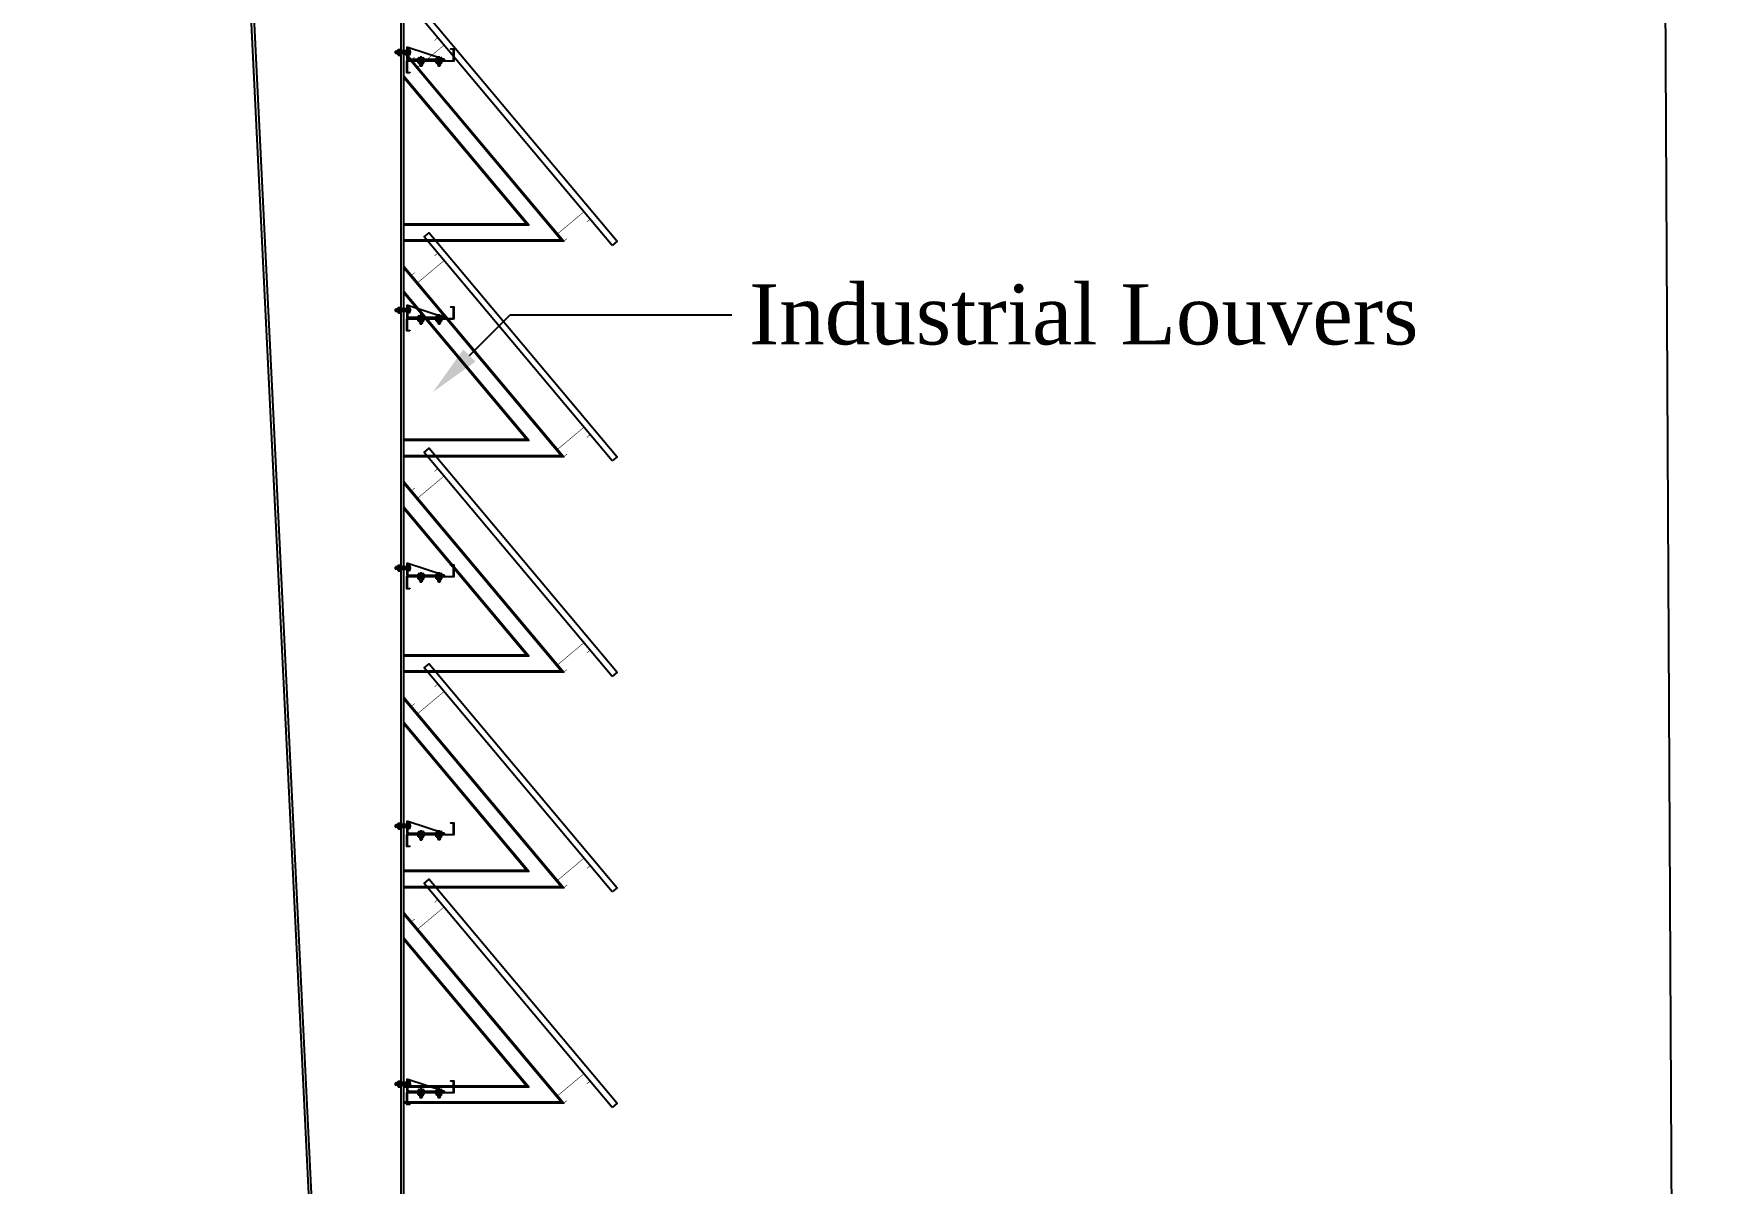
# Model space of a CAD drawing. Header units: metres. Extents: x 1422408 to 2565053, y 3723 to 80428.
# Drawn here: x 2267880.4 to 2267890.19, y 4101.62 to 4108.31 of the extents above; entities that cross this region are included whole.
import ezdxf

# ---------------------------------------------------------------- set-up
doc = ezdxf.new("R2010")
doc.units = ezdxf.units.M
doc.header["$LTSCALE"] = 3.5
doc.header["$MEASUREMENT"] = 0
doc.layers.get('0').update_dxf_attribs({"linetype": 'CONTINUOUS'})
doc.styles.add('style1jaya', font='times.ttf')

msp = doc.modelspace()

# ---------------------------------------------------------------- linework, layer by layer
for p, q in [((2267882.12055, 4099.08167), (2267881.07312, 4120.54167)), ((2267882.13662, 4099.08167), (2267881.08924, 4120.54167)), ((2267882.53662, 4099.06167), (2267882.53662, 4120.54167)), ((2267882.55262, 4099.06167), (2267882.55262, 4120.54167)), ((2267882.59438, 4108.19848), (2267882.49746, 4108.19836)), ((2267882.78751, 4108.15563), (2267882.57548, 4108.22575)), ((2267882.65131, 4108.17505), (2267882.65156, 4108.11348)), ((2267882.73975, 4108.16501), (2267882.73979, 4108.15544)), ((2267882.73987, 4108.13689), (2267882.73983, 4108.14646)), ((2267882.74385, 4108.1664), (2267882.76846, 4108.1665)), ((2267882.74398, 4108.13554), (2267882.76859, 4108.13564)), ((2267882.74796, 4108.16504), (2267882.74808, 4108.13476)), ((2267882.74808, 4108.13476), (2267882.75023, 4108.13556)), ((2267882.74808, 4108.13476), (2267882.74945, 4108.13381)), ((2267882.74809, 4108.13184), (2267882.75811, 4108.1356)), ((2267882.74945, 4108.13381), (2267882.74809, 4108.13184)), ((2267882.74809, 4108.13184), (2267882.74947, 4108.1309)), ((2267882.74811, 4108.12893), (2267882.76312, 4108.13455)), ((2267882.74812, 4108.12601), (2267882.76314, 4108.13164)), ((2267882.74945, 4108.13381), (2267882.75417, 4108.13558)), ((2267882.74947, 4108.1309), (2267882.76205, 4108.13561)), ((2267882.74948, 4108.12798), (2267882.76449, 4108.13361)), ((2267882.75612, 4108.17548), (2267882.75637, 4108.11391)), ((2267882.76386, 4108.13562), (2267882.76312, 4108.13455)), ((2267882.76312, 4108.13455), (2267882.76449, 4108.13361)), ((2267882.76449, 4108.13361), (2267882.76314, 4108.13164)), ((2267882.76314, 4108.13164), (2267882.76451, 4108.13069)), ((2267882.76436, 4108.16511), (2267882.76448, 4108.13699)), ((2267882.77257, 4108.16515), (2267882.77261, 4108.15558)), ((2267882.77268, 4108.13702), (2267882.77264, 4108.1466)), ((2267882.74947, 4108.1309), (2267882.74811, 4108.12893)), ((2267882.74811, 4108.12893), (2267882.74948, 4108.12798)), ((2267882.74948, 4108.12798), (2267882.74812, 4108.12601)), ((2267882.74812, 4108.12601), (2267882.74949, 4108.12507)), ((2267882.74813, 4108.1231), (2267882.76315, 4108.12872)), ((2267882.74949, 4108.12507), (2267882.74813, 4108.1231)), ((2267882.74813, 4108.1231), (2267882.7495, 4108.12215)), ((2267882.74949, 4108.12507), (2267882.76451, 4108.13069)), ((2267882.7495, 4108.12215), (2267882.76452, 4108.12778)), ((2267882.7495, 4108.12215), (2267882.76317, 4108.12289)), ((2267882.7495, 4108.12215), (2267882.75634, 4108.12076)), ((2267882.75406, 4108.1224), (2267882.76316, 4108.12581)), ((2267882.76317, 4108.12289), (2267882.75634, 4108.12076)), ((2267882.75862, 4108.12264), (2267882.76453, 4108.12486)), ((2267882.76451, 4108.13069), (2267882.76315, 4108.12872)), ((2267882.76315, 4108.12872), (2267882.76452, 4108.12778)), ((2267882.76452, 4108.12778), (2267882.76316, 4108.12581)), ((2267882.76316, 4108.12581), (2267882.76453, 4108.12486)), ((2267882.76453, 4108.12486), (2267882.76317, 4108.12289)), ((2267882.59438, 4106.69848), (2267882.49746, 4106.69836)), ((2267882.78751, 4106.65563), (2267882.57548, 4106.72575)), ((2267882.65131, 4106.67505), (2267882.65156, 4106.61348)), ((2267882.73975, 4106.66501), (2267882.73979, 4106.65544)), ((2267882.74385, 4106.6664), (2267882.76846, 4106.6665)), ((2267882.74796, 4106.66504), (2267882.74808, 4106.63476)), ((2267882.75612, 4106.67548), (2267882.75637, 4106.61391)), ((2267882.76436, 4106.66511), (2267882.76448, 4106.63699)), ((2267882.77257, 4106.66515), (2267882.77261, 4106.65558)), ((2267882.73987, 4106.63689), (2267882.73983, 4106.64646)), ((2267882.74398, 4106.63554), (2267882.76859, 4106.63564)), ((2267882.74808, 4106.63476), (2267882.75023, 4106.63556)), ((2267882.74808, 4106.63476), (2267882.74945, 4106.63381)), ((2267882.74809, 4106.63184), (2267882.75811, 4106.6356)), ((2267882.74945, 4106.63381), (2267882.74809, 4106.63184)), ((2267882.74809, 4106.63184), (2267882.74947, 4106.6309)), ((2267882.74811, 4106.62893), (2267882.76312, 4106.63455)), ((2267882.74947, 4106.6309), (2267882.74811, 4106.62893)), ((2267882.74811, 4106.62893), (2267882.74948, 4106.62798)), ((2267882.74812, 4106.62601), (2267882.76314, 4106.63164)), ((2267882.74948, 4106.62798), (2267882.74812, 4106.62601)), ((2267882.74812, 4106.62601), (2267882.74949, 4106.62507)), ((2267882.74813, 4106.6231), (2267882.76315, 4106.62872)), ((2267882.74949, 4106.62507), (2267882.74813, 4106.6231)), ((2267882.74813, 4106.6231), (2267882.7495, 4106.62215)), ((2267882.74945, 4106.63381), (2267882.75417, 4106.63558)), ((2267882.74947, 4106.6309), (2267882.76205, 4106.63561)), ((2267882.74948, 4106.62798), (2267882.76449, 4106.63361)), ((2267882.74949, 4106.62507), (2267882.76451, 4106.63069)), ((2267882.7495, 4106.62215), (2267882.76452, 4106.62778)), ((2267882.7495, 4106.62215), (2267882.76317, 4106.62289)), ((2267882.7495, 4106.62215), (2267882.75634, 4106.62076)), ((2267882.75406, 4106.6224), (2267882.76316, 4106.62581)), ((2267882.76317, 4106.62289), (2267882.75634, 4106.62076)), ((2267882.75862, 4106.62264), (2267882.76453, 4106.62486)), ((2267882.76386, 4106.63562), (2267882.76312, 4106.63455)), ((2267882.76312, 4106.63455), (2267882.76449, 4106.63361)), ((2267882.76449, 4106.63361), (2267882.76314, 4106.63164)), ((2267882.76314, 4106.63164), (2267882.76451, 4106.63069)), ((2267882.76451, 4106.63069), (2267882.76315, 4106.62872)), ((2267882.76315, 4106.62872), (2267882.76452, 4106.62778)), ((2267882.76452, 4106.62778), (2267882.76316, 4106.62581)), ((2267882.76316, 4106.62581), (2267882.76453, 4106.62486)), ((2267882.76453, 4106.62486), (2267882.76317, 4106.62289)), ((2267882.77268, 4106.63702), (2267882.77264, 4106.6466)), ((2267882.59438, 4105.19848), (2267882.49746, 4105.19836)), ((2267882.78751, 4105.15563), (2267882.57548, 4105.22575)), ((2267882.65131, 4105.17505), (2267882.65156, 4105.11348)), ((2267882.73975, 4105.16501), (2267882.73979, 4105.15544)), ((2267882.73987, 4105.13689), (2267882.73983, 4105.14646)), ((2267882.74385, 4105.1664), (2267882.76846, 4105.1665)), ((2267882.74398, 4105.13554), (2267882.76859, 4105.13564)), ((2267882.74796, 4105.16504), (2267882.74808, 4105.13476)), ((2267882.74808, 4105.13476), (2267882.75023, 4105.13556)), ((2267882.74808, 4105.13476), (2267882.74945, 4105.13381)), ((2267882.74809, 4105.13184), (2267882.75811, 4105.1356)), ((2267882.74945, 4105.13381), (2267882.74809, 4105.13184)), ((2267882.74809, 4105.13184), (2267882.74947, 4105.1309)), ((2267882.74811, 4105.12893), (2267882.76312, 4105.13455)), ((2267882.74947, 4105.1309), (2267882.74811, 4105.12893)), ((2267882.74811, 4105.12893), (2267882.74948, 4105.12798)), ((2267882.74812, 4105.12601), (2267882.76314, 4105.13164)), ((2267882.74948, 4105.12798), (2267882.74812, 4105.12601)), ((2267882.74812, 4105.12601), (2267882.74949, 4105.12507)), ((2267882.74813, 4105.1231), (2267882.76315, 4105.12872)), ((2267882.74949, 4105.12507), (2267882.74813, 4105.1231)), ((2267882.74813, 4105.1231), (2267882.7495, 4105.12215)), ((2267882.74945, 4105.13381), (2267882.75417, 4105.13558)), ((2267882.74947, 4105.1309), (2267882.76205, 4105.13561)), ((2267882.74948, 4105.12798), (2267882.76449, 4105.13361)), ((2267882.74949, 4105.12507), (2267882.76451, 4105.13069)), ((2267882.7495, 4105.12215), (2267882.76452, 4105.12778)), ((2267882.7495, 4105.12215), (2267882.76317, 4105.12289)), ((2267882.7495, 4105.12215), (2267882.75634, 4105.12076)), ((2267882.75406, 4105.1224), (2267882.76316, 4105.12581)), ((2267882.75612, 4105.17548), (2267882.75637, 4105.11391)), ((2267882.76317, 4105.12289), (2267882.75634, 4105.12076)), ((2267882.75862, 4105.12264), (2267882.76453, 4105.12486)), ((2267882.76386, 4105.13562), (2267882.76312, 4105.13455)), ((2267882.76312, 4105.13455), (2267882.76449, 4105.13361)), ((2267882.76449, 4105.13361), (2267882.76314, 4105.13164)), ((2267882.76314, 4105.13164), (2267882.76451, 4105.13069)), ((2267882.76451, 4105.13069), (2267882.76315, 4105.12872)), ((2267882.76315, 4105.12872), (2267882.76452, 4105.12778)), ((2267882.76452, 4105.12778), (2267882.76316, 4105.12581)), ((2267882.76316, 4105.12581), (2267882.76453, 4105.12486)), ((2267882.76453, 4105.12486), (2267882.76317, 4105.12289)), ((2267882.76436, 4105.16511), (2267882.76448, 4105.13699)), ((2267882.77257, 4105.16515), (2267882.77261, 4105.15558)), ((2267882.77268, 4105.13702), (2267882.77264, 4105.1466)), ((2267882.59438, 4103.69848), (2267882.49746, 4103.69836)), ((2267882.78751, 4103.65563), (2267882.57548, 4103.72575)), ((2267882.65131, 4103.67505), (2267882.65156, 4103.61348)), ((2267882.73975, 4103.66501), (2267882.73979, 4103.65544)), ((2267882.73987, 4103.63689), (2267882.73983, 4103.64646)), ((2267882.74385, 4103.6664), (2267882.76846, 4103.6665)), ((2267882.74398, 4103.63554), (2267882.76859, 4103.63564)), ((2267882.74796, 4103.66504), (2267882.74808, 4103.63476)), ((2267882.74808, 4103.63476), (2267882.75023, 4103.63556)), ((2267882.74808, 4103.63476), (2267882.74945, 4103.63381)), ((2267882.74809, 4103.63184), (2267882.75811, 4103.6356)), ((2267882.74945, 4103.63381), (2267882.74809, 4103.63184)), ((2267882.74809, 4103.63184), (2267882.74947, 4103.6309)), ((2267882.74811, 4103.62893), (2267882.76312, 4103.63455)), ((2267882.74947, 4103.6309), (2267882.74811, 4103.62893)), ((2267882.74812, 4103.62601), (2267882.76314, 4103.63164)), ((2267882.74945, 4103.63381), (2267882.75417, 4103.63558)), ((2267882.74947, 4103.6309), (2267882.76205, 4103.63561)), ((2267882.74948, 4103.62798), (2267882.76449, 4103.63361)), ((2267882.74949, 4103.62507), (2267882.76451, 4103.63069)), ((2267882.75612, 4103.67548), (2267882.75637, 4103.61391)), ((2267882.76386, 4103.63562), (2267882.76312, 4103.63455)), ((2267882.76312, 4103.63455), (2267882.76449, 4103.63361)), ((2267882.76449, 4103.63361), (2267882.76314, 4103.63164)), ((2267882.76314, 4103.63164), (2267882.76451, 4103.63069)), ((2267882.76451, 4103.63069), (2267882.76315, 4103.62872)), ((2267882.76436, 4103.66511), (2267882.76448, 4103.63699)), ((2267882.77257, 4103.66515), (2267882.77261, 4103.65558)), ((2267882.77268, 4103.63702), (2267882.77264, 4103.6466)), ((2267882.74811, 4103.62893), (2267882.74948, 4103.62798)), ((2267882.74948, 4103.62798), (2267882.74812, 4103.62601)), ((2267882.74812, 4103.62601), (2267882.74949, 4103.62507)), ((2267882.74813, 4103.6231), (2267882.76315, 4103.62872)), ((2267882.74949, 4103.62507), (2267882.74813, 4103.6231)), ((2267882.74813, 4103.6231), (2267882.7495, 4103.62215)), ((2267882.7495, 4103.62215), (2267882.76452, 4103.62778)), ((2267882.7495, 4103.62215), (2267882.76317, 4103.62289)), ((2267882.7495, 4103.62215), (2267882.75634, 4103.62076)), ((2267882.75406, 4103.6224), (2267882.76316, 4103.62581)), ((2267882.76317, 4103.62289), (2267882.75634, 4103.62076)), ((2267882.75862, 4103.62264), (2267882.76453, 4103.62486)), ((2267882.76315, 4103.62872), (2267882.76452, 4103.62778)), ((2267882.76452, 4103.62778), (2267882.76316, 4103.62581)), ((2267882.76316, 4103.62581), (2267882.76453, 4103.62486)), ((2267882.76453, 4103.62486), (2267882.76317, 4103.62289)), ((2267882.59438, 4102.19848), (2267882.49746, 4102.19836)), ((2267882.78751, 4102.15563), (2267882.57548, 4102.22575)), ((2267882.65131, 4102.17505), (2267882.65156, 4102.11348)), ((2267882.73975, 4102.16501), (2267882.73979, 4102.15544)), ((2267882.74385, 4102.1664), (2267882.76846, 4102.1665)), ((2267882.74796, 4102.16504), (2267882.74808, 4102.13476)), ((2267882.75612, 4102.17548), (2267882.75637, 4102.11391)), ((2267882.76436, 4102.16511), (2267882.76448, 4102.13699)), ((2267882.77257, 4102.16515), (2267882.77261, 4102.15558)), ((2267882.73987, 4102.13689), (2267882.73983, 4102.14646)), ((2267882.74398, 4102.13554), (2267882.76859, 4102.13564)), ((2267882.74808, 4102.13476), (2267882.75023, 4102.13556)), ((2267882.74808, 4102.13476), (2267882.74945, 4102.13381)), ((2267882.74809, 4102.13184), (2267882.75811, 4102.1356)), ((2267882.74945, 4102.13381), (2267882.74809, 4102.13184)), ((2267882.74809, 4102.13184), (2267882.74947, 4102.1309)), ((2267882.74811, 4102.12893), (2267882.76312, 4102.13455)), ((2267882.74947, 4102.1309), (2267882.74811, 4102.12893)), ((2267882.74811, 4102.12893), (2267882.74948, 4102.12798)), ((2267882.74812, 4102.12601), (2267882.76314, 4102.13164)), ((2267882.74948, 4102.12798), (2267882.74812, 4102.12601)), ((2267882.74812, 4102.12601), (2267882.74949, 4102.12507)), ((2267882.74813, 4102.1231), (2267882.76315, 4102.12872)), ((2267882.74949, 4102.12507), (2267882.74813, 4102.1231)), ((2267882.74813, 4102.1231), (2267882.7495, 4102.12215)), ((2267882.74945, 4102.13381), (2267882.75417, 4102.13558)), ((2267882.74947, 4102.1309), (2267882.76205, 4102.13561)), ((2267882.74948, 4102.12798), (2267882.76449, 4102.13361)), ((2267882.74949, 4102.12507), (2267882.76451, 4102.13069)), ((2267882.7495, 4102.12215), (2267882.76452, 4102.12778)), ((2267882.7495, 4102.12215), (2267882.76317, 4102.12289)), ((2267882.7495, 4102.12215), (2267882.75634, 4102.12076)), ((2267882.75406, 4102.1224), (2267882.76316, 4102.12581)), ((2267882.76317, 4102.12289), (2267882.75634, 4102.12076)), ((2267882.75862, 4102.12264), (2267882.76453, 4102.12486)), ((2267882.76386, 4102.13562), (2267882.76312, 4102.13455)), ((2267882.76312, 4102.13455), (2267882.76449, 4102.13361)), ((2267882.76449, 4102.13361), (2267882.76314, 4102.13164)), ((2267882.76314, 4102.13164), (2267882.76451, 4102.13069)), ((2267882.76451, 4102.13069), (2267882.76315, 4102.12872)), ((2267882.76315, 4102.12872), (2267882.76452, 4102.12778)), ((2267882.76452, 4102.12778), (2267882.76316, 4102.12581)), ((2267882.76316, 4102.12581), (2267882.76453, 4102.12486)), ((2267882.76453, 4102.12486), (2267882.76317, 4102.12289)), ((2267882.77268, 4102.13702), (2267882.77264, 4102.1466))]:
    msp.add_line(p, q)
at = {"linetype": 'Continuous'}
for p, q in [((2267882.50389, 4108.20543), (2267882.50251, 4108.19859)), ((2267882.50464, 4108.19176), (2267882.50251, 4108.19859)), ((2267882.50484, 4108.2068), (2267882.50389, 4108.20543)), ((2267882.50389, 4108.20543), (2267882.50952, 4108.19041)), ((2267882.50389, 4108.20543), (2267882.50464, 4108.19176)), ((2267882.50414, 4108.20087), (2267882.50755, 4108.19177)), ((2267882.50439, 4108.19632), (2267882.50661, 4108.1904)), ((2267882.50661, 4108.1904), (2267882.50464, 4108.19176)), ((2267882.50484, 4108.2068), (2267882.51047, 4108.19178)), ((2267882.50681, 4108.20544), (2267882.50484, 4108.2068)), ((2267882.50755, 4108.19177), (2267882.50661, 4108.1904)), ((2267882.50776, 4108.20681), (2267882.50681, 4108.20544)), ((2267882.50681, 4108.20544), (2267882.51244, 4108.19043)), ((2267882.50952, 4108.19041), (2267882.50755, 4108.19177)), ((2267882.50776, 4108.20681), (2267882.51338, 4108.1918)), ((2267882.50973, 4108.20545), (2267882.50776, 4108.20681)), ((2267882.51047, 4108.19178), (2267882.50952, 4108.19041)), ((2267882.51067, 4108.20682), (2267882.50973, 4108.20545)), ((2267882.50973, 4108.20545), (2267882.51535, 4108.19044)), ((2267882.51244, 4108.19043), (2267882.51047, 4108.19178)), ((2267882.51067, 4108.20682), (2267882.5163, 4108.19181)), ((2267882.51264, 4108.20547), (2267882.51067, 4108.20682)), ((2267882.51338, 4108.1918), (2267882.51244, 4108.19043)), ((2267882.51359, 4108.20684), (2267882.51264, 4108.20547)), ((2267882.51264, 4108.20547), (2267882.51736, 4108.19288)), ((2267882.51535, 4108.19044), (2267882.51338, 4108.1918)), ((2267882.51359, 4108.20684), (2267882.51734, 4108.19682)), ((2267882.51556, 4108.20548), (2267882.51359, 4108.20684)), ((2267882.5163, 4108.19181), (2267882.51535, 4108.19044)), ((2267882.5165, 4108.20685), (2267882.51556, 4108.20548)), ((2267882.51556, 4108.20548), (2267882.51733, 4108.20076)), ((2267882.51736, 4108.19107), (2267882.5163, 4108.19181)), ((2267882.5165, 4108.20685), (2267882.51731, 4108.2047)), ((2267882.5173, 4108.20685), (2267882.5165, 4108.20685)), ((2267882.51728, 4108.21095), (2267882.51738, 4108.18634)), ((2267882.51863, 4108.21506), (2267882.53019, 4108.21511)), ((2267882.58495, 4108.20686), (2267882.51867, 4108.20686)), ((2267882.58502, 4108.19045), (2267882.51873, 4108.19045)), ((2267882.51877, 4108.18225), (2267882.53019, 4108.18229)), ((2267882.55188, 4108.19844), (2267883.46892, 4107.10514)), ((2267882.58492, 4108.21506), (2267882.57535, 4108.21502)), ((2267882.58505, 4108.18224), (2267882.57548, 4108.1822)), ((2267882.5863, 4108.21096), (2267882.5864, 4108.18635)), ((2267882.63495, 4108.16458), (2267882.63499, 4108.15501)), ((2267882.63506, 4108.13641), (2267882.63502, 4108.14598)), ((2267882.63904, 4108.16596), (2267882.66365, 4108.16606)), ((2267882.63917, 4108.13506), (2267882.66378, 4108.13517)), ((2267882.64315, 4108.16461), (2267882.64327, 4108.13645)), ((2267882.64327, 4108.13428), (2267882.64543, 4108.13509)), ((2267882.64327, 4108.13508), (2267882.64327, 4108.13428)), ((2267882.64327, 4108.13428), (2267882.64465, 4108.13334)), ((2267882.64329, 4108.13137), (2267882.65331, 4108.13512)), ((2267882.64465, 4108.13334), (2267882.64329, 4108.13137)), ((2267882.64329, 4108.13137), (2267882.64466, 4108.13042)), ((2267882.6433, 4108.12845), (2267882.65832, 4108.13408)), ((2267882.64331, 4108.12554), (2267882.65833, 4108.13116)), ((2267882.64465, 4108.13334), (2267882.64937, 4108.13511)), ((2267882.64466, 4108.13042), (2267882.65725, 4108.13514)), ((2267882.64467, 4108.12751), (2267882.65969, 4108.13313)), ((2267882.65905, 4108.13515), (2267882.65832, 4108.13408)), ((2267882.65832, 4108.13408), (2267882.65969, 4108.13313)), ((2267882.65969, 4108.13313), (2267882.65833, 4108.13116)), ((2267882.65833, 4108.13116), (2267882.6597, 4108.13022)), ((2267882.65956, 4108.16468), (2267882.65967, 4108.13652)), ((2267882.66776, 4108.16471), (2267882.6678, 4108.15514)), ((2267882.66788, 4108.13655), (2267882.66784, 4108.14612)), ((2267882.55188, 4108.06155), (2267883.2802, 4107.19314)), ((2267882.55188, 4108.05222), (2267883.26733, 4107.19914)), ((2267882.64466, 4108.13042), (2267882.6433, 4108.12845)), ((2267882.6433, 4108.12845), (2267882.64467, 4108.12751)), ((2267882.64467, 4108.12751), (2267882.64331, 4108.12554)), ((2267882.64331, 4108.12554), (2267882.64468, 4108.12459)), ((2267882.64332, 4108.12262), (2267882.65834, 4108.12825)), ((2267882.64468, 4108.12459), (2267882.64332, 4108.12262)), ((2267882.64332, 4108.12262), (2267882.64469, 4108.12167)), ((2267882.64468, 4108.12459), (2267882.6597, 4108.13022)), ((2267882.64469, 4108.12167), (2267882.65971, 4108.1273)), ((2267882.64469, 4108.12167), (2267882.65836, 4108.12242)), ((2267882.64469, 4108.12167), (2267882.65154, 4108.12029)), ((2267882.64925, 4108.12192), (2267882.65835, 4108.12533)), ((2267882.65836, 4108.12242), (2267882.65154, 4108.12029)), ((2267882.65381, 4108.12217), (2267882.65972, 4108.12439)), ((2267882.6597, 4108.13022), (2267882.65834, 4108.12825)), ((2267882.65834, 4108.12825), (2267882.65971, 4108.1273)), ((2267882.65971, 4108.1273), (2267882.65835, 4108.12533)), ((2267882.65835, 4108.12533), (2267882.65972, 4108.12439)), ((2267882.65972, 4108.12439), (2267882.65836, 4108.12242)), ((2267883.26733, 4107.19914), (2267882.55188, 4107.19914)), ((2267882.55188, 4107.09914), (2267882.55188, 4107.19914)), ((2267883.2802, 4107.19314), (2267882.55188, 4107.19314)), ((2267883.46892, 4107.10514), (2267882.55188, 4107.10514)), ((2267882.55188, 4106.94532), (2267883.46892, 4105.85202)), ((2267882.55188, 4106.80843), (2267883.2802, 4105.94002)), ((2267882.55188, 4106.7991), (2267883.26733, 4105.94602)), ((2267882.50389, 4106.70543), (2267882.50251, 4106.69859)), ((2267882.50464, 4106.69176), (2267882.50251, 4106.69859)), ((2267882.50484, 4106.7068), (2267882.50389, 4106.70543)), ((2267882.50389, 4106.70543), (2267882.50952, 4106.69041)), ((2267882.50389, 4106.70543), (2267882.50464, 4106.69176)), ((2267882.50414, 4106.70087), (2267882.50755, 4106.69177)), ((2267882.50439, 4106.69632), (2267882.50661, 4106.6904)), ((2267882.50661, 4106.6904), (2267882.50464, 4106.69176)), ((2267882.50484, 4106.7068), (2267882.51047, 4106.69178)), ((2267882.50681, 4106.70544), (2267882.50484, 4106.7068)), ((2267882.50755, 4106.69177), (2267882.50661, 4106.6904)), ((2267882.50776, 4106.70681), (2267882.50681, 4106.70544)), ((2267882.50681, 4106.70544), (2267882.51244, 4106.69043)), ((2267882.50952, 4106.69041), (2267882.50755, 4106.69177)), ((2267882.50776, 4106.70681), (2267882.51338, 4106.6918)), ((2267882.50973, 4106.70545), (2267882.50776, 4106.70681)), ((2267882.51047, 4106.69178), (2267882.50952, 4106.69041)), ((2267882.51067, 4106.70682), (2267882.50973, 4106.70545)), ((2267882.50973, 4106.70545), (2267882.51535, 4106.69044)), ((2267882.51244, 4106.69043), (2267882.51047, 4106.69178)), ((2267882.51067, 4106.70682), (2267882.5163, 4106.69181)), ((2267882.51264, 4106.70547), (2267882.51067, 4106.70682)), ((2267882.51338, 4106.6918), (2267882.51244, 4106.69043)), ((2267882.51359, 4106.70684), (2267882.51264, 4106.70547)), ((2267882.51264, 4106.70547), (2267882.51736, 4106.69288)), ((2267882.51535, 4106.69044), (2267882.51338, 4106.6918)), ((2267882.51359, 4106.70684), (2267882.51734, 4106.69682)), ((2267882.51556, 4106.70548), (2267882.51359, 4106.70684)), ((2267882.5163, 4106.69181), (2267882.51535, 4106.69044)), ((2267882.5165, 4106.70685), (2267882.51556, 4106.70548)), ((2267882.51556, 4106.70548), (2267882.51733, 4106.70076)), ((2267882.51736, 4106.69107), (2267882.5163, 4106.69181)), ((2267882.5165, 4106.70685), (2267882.51731, 4106.7047)), ((2267882.5173, 4106.70685), (2267882.5165, 4106.70685)), ((2267882.51728, 4106.71095), (2267882.51738, 4106.68634)), ((2267882.51863, 4106.71506), (2267882.53019, 4106.71511)), ((2267882.58495, 4106.70686), (2267882.51867, 4106.70686)), ((2267882.58502, 4106.69045), (2267882.51873, 4106.69045)), ((2267882.51877, 4106.68225), (2267882.53019, 4106.68229)), ((2267882.58492, 4106.71506), (2267882.57535, 4106.71502)), ((2267882.58505, 4106.68224), (2267882.57548, 4106.6822)), ((2267882.5863, 4106.71096), (2267882.5864, 4106.68635)), ((2267882.63495, 4106.66458), (2267882.63499, 4106.65501)), ((2267882.63904, 4106.66596), (2267882.66365, 4106.66606)), ((2267882.64315, 4106.66461), (2267882.64327, 4106.63645)), ((2267882.65956, 4106.66468), (2267882.65967, 4106.63652)), ((2267882.66776, 4106.66471), (2267882.6678, 4106.65514)), ((2267882.63506, 4106.63641), (2267882.63502, 4106.64598)), ((2267882.63917, 4106.63506), (2267882.66378, 4106.63517)), ((2267882.64327, 4106.63428), (2267882.64543, 4106.63509)), ((2267882.64327, 4106.63508), (2267882.64327, 4106.63428)), ((2267882.64327, 4106.63428), (2267882.64465, 4106.63334)), ((2267882.64329, 4106.63137), (2267882.65331, 4106.63512)), ((2267882.64465, 4106.63334), (2267882.64329, 4106.63137)), ((2267882.64329, 4106.63137), (2267882.64466, 4106.63042)), ((2267882.6433, 4106.62845), (2267882.65832, 4106.63408)), ((2267882.64466, 4106.63042), (2267882.6433, 4106.62845)), ((2267882.6433, 4106.62845), (2267882.64467, 4106.62751)), ((2267882.64331, 4106.62554), (2267882.65833, 4106.63116)), ((2267882.64467, 4106.62751), (2267882.64331, 4106.62554)), ((2267882.64331, 4106.62554), (2267882.64468, 4106.62459)), ((2267882.64332, 4106.62262), (2267882.65834, 4106.62825)), ((2267882.64468, 4106.62459), (2267882.64332, 4106.62262)), ((2267882.64332, 4106.62262), (2267882.64469, 4106.62167)), ((2267882.64465, 4106.63334), (2267882.64937, 4106.63511)), ((2267882.64466, 4106.63042), (2267882.65725, 4106.63514)), ((2267882.64467, 4106.62751), (2267882.65969, 4106.63313)), ((2267882.64468, 4106.62459), (2267882.6597, 4106.63022)), ((2267882.64469, 4106.62167), (2267882.65971, 4106.6273)), ((2267882.64469, 4106.62167), (2267882.65836, 4106.62242)), ((2267882.64469, 4106.62167), (2267882.65154, 4106.62029)), ((2267882.64925, 4106.62192), (2267882.65835, 4106.62533)), ((2267882.65836, 4106.62242), (2267882.65154, 4106.62029)), ((2267882.65381, 4106.62217), (2267882.65972, 4106.62439)), ((2267882.65905, 4106.63515), (2267882.65832, 4106.63408)), ((2267882.65832, 4106.63408), (2267882.65969, 4106.63313)), ((2267882.65969, 4106.63313), (2267882.65833, 4106.63116)), ((2267882.65833, 4106.63116), (2267882.6597, 4106.63022)), ((2267882.6597, 4106.63022), (2267882.65834, 4106.62825)), ((2267882.65834, 4106.62825), (2267882.65971, 4106.6273)), ((2267882.65971, 4106.6273), (2267882.65835, 4106.62533)), ((2267882.65835, 4106.62533), (2267882.65972, 4106.62439)), ((2267882.65972, 4106.62439), (2267882.65836, 4106.62242)), ((2267882.66788, 4106.63655), (2267882.66784, 4106.64612)), ((2267883.26733, 4105.94602), (2267882.55188, 4105.94602)), ((2267882.55188, 4105.84602), (2267882.55188, 4105.94602)), ((2267883.2802, 4105.94002), (2267882.55188, 4105.94002)), ((2267883.46892, 4105.85202), (2267882.55188, 4105.85202)), ((2267882.55188, 4105.69221), (2267883.46892, 4104.59891)), ((2267882.55188, 4105.55531), (2267883.2802, 4104.68691)), ((2267882.55188, 4105.54598), (2267883.26733, 4104.69291)), ((2267882.50389, 4105.20543), (2267882.50251, 4105.19859)), ((2267882.50464, 4105.19176), (2267882.50251, 4105.19859)), ((2267882.50484, 4105.2068), (2267882.50389, 4105.20543)), ((2267882.50389, 4105.20543), (2267882.50952, 4105.19041)), ((2267882.50389, 4105.20543), (2267882.50464, 4105.19176)), ((2267882.50414, 4105.20087), (2267882.50755, 4105.19177)), ((2267882.50439, 4105.19632), (2267882.50661, 4105.1904)), ((2267882.50484, 4105.2068), (2267882.51047, 4105.19178)), ((2267882.50681, 4105.20544), (2267882.50484, 4105.2068)), ((2267882.50776, 4105.20681), (2267882.50681, 4105.20544)), ((2267882.50681, 4105.20544), (2267882.51244, 4105.19043)), ((2267882.50776, 4105.20681), (2267882.51338, 4105.1918)), ((2267882.50973, 4105.20545), (2267882.50776, 4105.20681)), ((2267882.51067, 4105.20682), (2267882.50973, 4105.20545)), ((2267882.50973, 4105.20545), (2267882.51535, 4105.19044)), ((2267882.51067, 4105.20682), (2267882.5163, 4105.19181)), ((2267882.51264, 4105.20547), (2267882.51067, 4105.20682)), ((2267882.51359, 4105.20684), (2267882.51264, 4105.20547)), ((2267882.51264, 4105.20547), (2267882.51736, 4105.19288)), ((2267882.51359, 4105.20684), (2267882.51734, 4105.19682)), ((2267882.51556, 4105.20548), (2267882.51359, 4105.20684)), ((2267882.5165, 4105.20685), (2267882.51556, 4105.20548)), ((2267882.51556, 4105.20548), (2267882.51733, 4105.20076)), ((2267882.5165, 4105.20685), (2267882.51731, 4105.2047)), ((2267882.5173, 4105.20685), (2267882.5165, 4105.20685)), ((2267882.51728, 4105.21095), (2267882.51738, 4105.18634)), ((2267882.51863, 4105.21506), (2267882.53019, 4105.21511)), ((2267882.58495, 4105.20686), (2267882.51867, 4105.20686)), ((2267882.58492, 4105.21506), (2267882.57535, 4105.21502)), ((2267882.5863, 4105.21096), (2267882.5864, 4105.18635)), ((2267882.50661, 4105.1904), (2267882.50464, 4105.19176)), ((2267882.50755, 4105.19177), (2267882.50661, 4105.1904)), ((2267882.50952, 4105.19041), (2267882.50755, 4105.19177)), ((2267882.51047, 4105.19178), (2267882.50952, 4105.19041)), ((2267882.51244, 4105.19043), (2267882.51047, 4105.19178)), ((2267882.51338, 4105.1918), (2267882.51244, 4105.19043)), ((2267882.51535, 4105.19044), (2267882.51338, 4105.1918)), ((2267882.5163, 4105.19181), (2267882.51535, 4105.19044)), ((2267882.51736, 4105.19107), (2267882.5163, 4105.19181)), ((2267882.58502, 4105.19045), (2267882.51873, 4105.19045)), ((2267882.51877, 4105.18225), (2267882.53019, 4105.18229)), ((2267882.58505, 4105.18224), (2267882.57548, 4105.1822)), ((2267882.63495, 4105.16458), (2267882.63499, 4105.15501)), ((2267882.63506, 4105.13641), (2267882.63502, 4105.14598)), ((2267882.63904, 4105.16596), (2267882.66365, 4105.16606)), ((2267882.63917, 4105.13506), (2267882.66378, 4105.13517)), ((2267882.64315, 4105.16461), (2267882.64327, 4105.13645)), ((2267882.64327, 4105.13428), (2267882.64543, 4105.13509)), ((2267882.64327, 4105.13508), (2267882.64327, 4105.13428)), ((2267882.64327, 4105.13428), (2267882.64465, 4105.13334)), ((2267882.64329, 4105.13137), (2267882.65331, 4105.13512)), ((2267882.64465, 4105.13334), (2267882.64329, 4105.13137)), ((2267882.64329, 4105.13137), (2267882.64466, 4105.13042)), ((2267882.6433, 4105.12845), (2267882.65832, 4105.13408)), ((2267882.64466, 4105.13042), (2267882.6433, 4105.12845)), ((2267882.6433, 4105.12845), (2267882.64467, 4105.12751)), ((2267882.64331, 4105.12554), (2267882.65833, 4105.13116)), ((2267882.64467, 4105.12751), (2267882.64331, 4105.12554)), ((2267882.64331, 4105.12554), (2267882.64468, 4105.12459)), ((2267882.64332, 4105.12262), (2267882.65834, 4105.12825)), ((2267882.64468, 4105.12459), (2267882.64332, 4105.12262)), ((2267882.64332, 4105.12262), (2267882.64469, 4105.12167)), ((2267882.64465, 4105.13334), (2267882.64937, 4105.13511)), ((2267882.64466, 4105.13042), (2267882.65725, 4105.13514)), ((2267882.64467, 4105.12751), (2267882.65969, 4105.13313)), ((2267882.64468, 4105.12459), (2267882.6597, 4105.13022)), ((2267882.64469, 4105.12167), (2267882.65971, 4105.1273)), ((2267882.64469, 4105.12167), (2267882.65836, 4105.12242)), ((2267882.64469, 4105.12167), (2267882.65154, 4105.12029)), ((2267882.64925, 4105.12192), (2267882.65835, 4105.12533)), ((2267882.65836, 4105.12242), (2267882.65154, 4105.12029)), ((2267882.65381, 4105.12217), (2267882.65972, 4105.12439)), ((2267882.65905, 4105.13515), (2267882.65832, 4105.13408)), ((2267882.65832, 4105.13408), (2267882.65969, 4105.13313)), ((2267882.65969, 4105.13313), (2267882.65833, 4105.13116)), ((2267882.65833, 4105.13116), (2267882.6597, 4105.13022)), ((2267882.6597, 4105.13022), (2267882.65834, 4105.12825)), ((2267882.65834, 4105.12825), (2267882.65971, 4105.1273)), ((2267882.65971, 4105.1273), (2267882.65835, 4105.12533)), ((2267882.65835, 4105.12533), (2267882.65972, 4105.12439)), ((2267882.65972, 4105.12439), (2267882.65836, 4105.12242)), ((2267882.65956, 4105.16468), (2267882.65967, 4105.13652)), ((2267882.66776, 4105.16471), (2267882.6678, 4105.15514)), ((2267882.66788, 4105.13655), (2267882.66784, 4105.14612)), ((2267883.26733, 4104.69291), (2267882.55188, 4104.69291)), ((2267882.55188, 4104.59291), (2267882.55188, 4104.69291)), ((2267883.2802, 4104.68691), (2267882.55188, 4104.68691)), ((2267883.46892, 4104.59891), (2267882.55188, 4104.59891)), ((2267882.55188, 4104.43909), (2267883.46892, 4103.34579)), ((2267882.55188, 4104.3022), (2267883.2802, 4103.43379)), ((2267882.55188, 4104.29286), (2267883.26733, 4103.43979)), ((2267882.50389, 4103.70543), (2267882.50251, 4103.69859)), ((2267882.50464, 4103.69176), (2267882.50251, 4103.69859)), ((2267882.50484, 4103.7068), (2267882.50389, 4103.70543)), ((2267882.50389, 4103.70543), (2267882.50952, 4103.69041)), ((2267882.50389, 4103.70543), (2267882.50464, 4103.69176)), ((2267882.50414, 4103.70087), (2267882.50755, 4103.69177)), ((2267882.50439, 4103.69632), (2267882.50661, 4103.6904)), ((2267882.50661, 4103.6904), (2267882.50464, 4103.69176)), ((2267882.50484, 4103.7068), (2267882.51047, 4103.69178)), ((2267882.50681, 4103.70544), (2267882.50484, 4103.7068)), ((2267882.50755, 4103.69177), (2267882.50661, 4103.6904)), ((2267882.50776, 4103.70681), (2267882.50681, 4103.70544)), ((2267882.50681, 4103.70544), (2267882.51244, 4103.69043)), ((2267882.50952, 4103.69041), (2267882.50755, 4103.69177)), ((2267882.50776, 4103.70681), (2267882.51338, 4103.6918)), ((2267882.50973, 4103.70545), (2267882.50776, 4103.70681)), ((2267882.51047, 4103.69178), (2267882.50952, 4103.69041)), ((2267882.51067, 4103.70682), (2267882.50973, 4103.70545)), ((2267882.50973, 4103.70545), (2267882.51535, 4103.69044)), ((2267882.51244, 4103.69043), (2267882.51047, 4103.69178)), ((2267882.51067, 4103.70682), (2267882.5163, 4103.69181)), ((2267882.51264, 4103.70547), (2267882.51067, 4103.70682)), ((2267882.51338, 4103.6918), (2267882.51244, 4103.69043)), ((2267882.51359, 4103.70684), (2267882.51264, 4103.70547)), ((2267882.51264, 4103.70547), (2267882.51736, 4103.69288)), ((2267882.51535, 4103.69044), (2267882.51338, 4103.6918)), ((2267882.51359, 4103.70684), (2267882.51734, 4103.69682)), ((2267882.51556, 4103.70548), (2267882.51359, 4103.70684)), ((2267882.5163, 4103.69181), (2267882.51535, 4103.69044)), ((2267882.5165, 4103.70685), (2267882.51556, 4103.70548)), ((2267882.51556, 4103.70548), (2267882.51733, 4103.70076)), ((2267882.51736, 4103.69107), (2267882.5163, 4103.69181)), ((2267882.5165, 4103.70685), (2267882.51731, 4103.7047)), ((2267882.5173, 4103.70685), (2267882.5165, 4103.70685)), ((2267882.51728, 4103.71095), (2267882.51738, 4103.68634)), ((2267882.51863, 4103.71506), (2267882.53019, 4103.71511)), ((2267882.58495, 4103.70686), (2267882.51867, 4103.70686)), ((2267882.58502, 4103.69045), (2267882.51873, 4103.69045)), ((2267882.51877, 4103.68225), (2267882.53019, 4103.68229)), ((2267882.58492, 4103.71506), (2267882.57535, 4103.71502)), ((2267882.58505, 4103.68224), (2267882.57548, 4103.6822)), ((2267882.5863, 4103.71096), (2267882.5864, 4103.68635)), ((2267882.63495, 4103.66458), (2267882.63499, 4103.65501)), ((2267882.63506, 4103.63641), (2267882.63502, 4103.64598)), ((2267882.63904, 4103.66596), (2267882.66365, 4103.66606)), ((2267882.63917, 4103.63506), (2267882.66378, 4103.63517)), ((2267882.64315, 4103.66461), (2267882.64327, 4103.63645)), ((2267882.64327, 4103.63428), (2267882.64543, 4103.63509)), ((2267882.64327, 4103.63508), (2267882.64327, 4103.63428)), ((2267882.64327, 4103.63428), (2267882.64465, 4103.63334)), ((2267882.64329, 4103.63137), (2267882.65331, 4103.63512)), ((2267882.64465, 4103.63334), (2267882.64329, 4103.63137)), ((2267882.64329, 4103.63137), (2267882.64466, 4103.63042)), ((2267882.6433, 4103.62845), (2267882.65832, 4103.63408)), ((2267882.64466, 4103.63042), (2267882.6433, 4103.62845)), ((2267882.64331, 4103.62554), (2267882.65833, 4103.63116)), ((2267882.64465, 4103.63334), (2267882.64937, 4103.63511)), ((2267882.64466, 4103.63042), (2267882.65725, 4103.63514)), ((2267882.64467, 4103.62751), (2267882.65969, 4103.63313)), ((2267882.64468, 4103.62459), (2267882.6597, 4103.63022)), ((2267882.65905, 4103.63515), (2267882.65832, 4103.63408)), ((2267882.65832, 4103.63408), (2267882.65969, 4103.63313)), ((2267882.65969, 4103.63313), (2267882.65833, 4103.63116)), ((2267882.65833, 4103.63116), (2267882.6597, 4103.63022)), ((2267882.6597, 4103.63022), (2267882.65834, 4103.62825)), ((2267882.65956, 4103.66468), (2267882.65967, 4103.63652)), ((2267882.66776, 4103.66471), (2267882.6678, 4103.65514)), ((2267882.66788, 4103.63655), (2267882.66784, 4103.64612)), ((2267882.6433, 4103.62845), (2267882.64467, 4103.62751)), ((2267882.64467, 4103.62751), (2267882.64331, 4103.62554)), ((2267882.64331, 4103.62554), (2267882.64468, 4103.62459)), ((2267882.64332, 4103.62262), (2267882.65834, 4103.62825)), ((2267882.64468, 4103.62459), (2267882.64332, 4103.62262)), ((2267882.64332, 4103.62262), (2267882.64469, 4103.62167)), ((2267882.64469, 4103.62167), (2267882.65971, 4103.6273)), ((2267882.64469, 4103.62167), (2267882.65836, 4103.62242)), ((2267882.64469, 4103.62167), (2267882.65154, 4103.62029)), ((2267882.64925, 4103.62192), (2267882.65835, 4103.62533)), ((2267882.65836, 4103.62242), (2267882.65154, 4103.62029)), ((2267882.65381, 4103.62217), (2267882.65972, 4103.62439)), ((2267882.65834, 4103.62825), (2267882.65971, 4103.6273)), ((2267882.65971, 4103.6273), (2267882.65835, 4103.62533)), ((2267882.65835, 4103.62533), (2267882.65972, 4103.62439)), ((2267882.65972, 4103.62439), (2267882.65836, 4103.62242)), ((2267883.26733, 4103.43979), (2267882.55188, 4103.43979)), ((2267882.55188, 4103.33979), (2267882.55188, 4103.43979)), ((2267883.2802, 4103.43379), (2267882.55188, 4103.43379)), ((2267883.46892, 4103.34579), (2267882.55188, 4103.34579)), ((2267882.55188, 4103.18597), (2267883.46892, 4102.09267)), ((2267882.55188, 4103.04908), (2267883.2802, 4102.18067)), ((2267882.55188, 4103.03974), (2267883.26733, 4102.18667)), ((2267882.50389, 4102.20543), (2267882.50251, 4102.19859)), ((2267882.50464, 4102.19176), (2267882.50251, 4102.19859)), ((2267882.50484, 4102.2068), (2267882.50389, 4102.20543)), ((2267882.50389, 4102.20543), (2267882.50952, 4102.19041)), ((2267882.50389, 4102.20543), (2267882.50464, 4102.19176)), ((2267882.50414, 4102.20087), (2267882.50755, 4102.19177)), ((2267882.50439, 4102.19632), (2267882.50661, 4102.1904)), ((2267882.50661, 4102.1904), (2267882.50464, 4102.19176)), ((2267882.50484, 4102.2068), (2267882.51047, 4102.19178)), ((2267882.50681, 4102.20544), (2267882.50484, 4102.2068)), ((2267882.50755, 4102.19177), (2267882.50661, 4102.1904)), ((2267882.50776, 4102.20681), (2267882.50681, 4102.20544)), ((2267882.50681, 4102.20544), (2267882.51244, 4102.19043)), ((2267882.50952, 4102.19041), (2267882.50755, 4102.19177)), ((2267882.50776, 4102.20681), (2267882.51338, 4102.1918)), ((2267882.50973, 4102.20545), (2267882.50776, 4102.20681)), ((2267882.51047, 4102.19178), (2267882.50952, 4102.19041)), ((2267882.51067, 4102.20682), (2267882.50973, 4102.20545)), ((2267882.50973, 4102.20545), (2267882.51535, 4102.19044)), ((2267882.51244, 4102.19043), (2267882.51047, 4102.19178)), ((2267882.51067, 4102.20682), (2267882.5163, 4102.19181)), ((2267882.51264, 4102.20547), (2267882.51067, 4102.20682)), ((2267882.51338, 4102.1918), (2267882.51244, 4102.19043)), ((2267882.51359, 4102.20684), (2267882.51264, 4102.20547)), ((2267882.51264, 4102.20547), (2267882.51736, 4102.19288)), ((2267882.51535, 4102.19044), (2267882.51338, 4102.1918)), ((2267882.51359, 4102.20684), (2267882.51734, 4102.19682)), ((2267882.51556, 4102.20548), (2267882.51359, 4102.20684)), ((2267882.5163, 4102.19181), (2267882.51535, 4102.19044)), ((2267882.5165, 4102.20685), (2267882.51556, 4102.20548)), ((2267882.51556, 4102.20548), (2267882.51733, 4102.20076)), ((2267882.51736, 4102.19107), (2267882.5163, 4102.19181)), ((2267882.5165, 4102.20685), (2267882.51731, 4102.2047)), ((2267882.5173, 4102.20685), (2267882.5165, 4102.20685)), ((2267882.51728, 4102.21095), (2267882.51738, 4102.18634)), ((2267882.51863, 4102.21506), (2267882.53019, 4102.21511)), ((2267882.58495, 4102.20686), (2267882.51867, 4102.20686)), ((2267882.58502, 4102.19045), (2267882.51873, 4102.19045)), ((2267882.51877, 4102.18225), (2267882.53019, 4102.18229)), ((2267883.26733, 4102.18667), (2267882.55188, 4102.18667)), ((2267882.55188, 4102.08667), (2267882.55188, 4102.18667)), ((2267883.2802, 4102.18067), (2267882.55188, 4102.18067)), ((2267882.58492, 4102.21506), (2267882.57535, 4102.21502)), ((2267882.58505, 4102.18224), (2267882.57548, 4102.1822)), ((2267882.5863, 4102.21096), (2267882.5864, 4102.18635)), ((2267882.63495, 4102.16458), (2267882.63499, 4102.15501)), ((2267882.63904, 4102.16596), (2267882.66365, 4102.16606)), ((2267882.64315, 4102.16461), (2267882.64327, 4102.13645)), ((2267882.65956, 4102.16468), (2267882.65967, 4102.13652)), ((2267882.66776, 4102.16471), (2267882.6678, 4102.15514)), ((2267883.46892, 4102.09267), (2267882.55188, 4102.09267)), ((2267882.63506, 4102.13641), (2267882.63502, 4102.14598)), ((2267882.63917, 4102.13506), (2267882.66378, 4102.13517)), ((2267882.64327, 4102.13428), (2267882.64543, 4102.13509)), ((2267882.64327, 4102.13508), (2267882.64327, 4102.13428)), ((2267882.64327, 4102.13428), (2267882.64465, 4102.13334)), ((2267882.64329, 4102.13137), (2267882.65331, 4102.13512)), ((2267882.64465, 4102.13334), (2267882.64329, 4102.13137)), ((2267882.64329, 4102.13137), (2267882.64466, 4102.13042)), ((2267882.6433, 4102.12845), (2267882.65832, 4102.13408)), ((2267882.64466, 4102.13042), (2267882.6433, 4102.12845)), ((2267882.6433, 4102.12845), (2267882.64467, 4102.12751)), ((2267882.64331, 4102.12554), (2267882.65833, 4102.13116)), ((2267882.64467, 4102.12751), (2267882.64331, 4102.12554)), ((2267882.64331, 4102.12554), (2267882.64468, 4102.12459)), ((2267882.64332, 4102.12262), (2267882.65834, 4102.12825)), ((2267882.64468, 4102.12459), (2267882.64332, 4102.12262)), ((2267882.64332, 4102.12262), (2267882.64469, 4102.12167)), ((2267882.64465, 4102.13334), (2267882.64937, 4102.13511)), ((2267882.64466, 4102.13042), (2267882.65725, 4102.13514)), ((2267882.64467, 4102.12751), (2267882.65969, 4102.13313)), ((2267882.64468, 4102.12459), (2267882.6597, 4102.13022)), ((2267882.64469, 4102.12167), (2267882.65971, 4102.1273)), ((2267882.64469, 4102.12167), (2267882.65836, 4102.12242)), ((2267882.64469, 4102.12167), (2267882.65154, 4102.12029)), ((2267882.64925, 4102.12192), (2267882.65835, 4102.12533)), ((2267882.65836, 4102.12242), (2267882.65154, 4102.12029)), ((2267882.65381, 4102.12217), (2267882.65972, 4102.12439)), ((2267882.65905, 4102.13515), (2267882.65832, 4102.13408)), ((2267882.65832, 4102.13408), (2267882.65969, 4102.13313)), ((2267882.65969, 4102.13313), (2267882.65833, 4102.13116)), ((2267882.65833, 4102.13116), (2267882.6597, 4102.13022)), ((2267882.6597, 4102.13022), (2267882.65834, 4102.12825)), ((2267882.65834, 4102.12825), (2267882.65971, 4102.1273)), ((2267882.65971, 4102.1273), (2267882.65835, 4102.12533)), ((2267882.65835, 4102.12533), (2267882.65972, 4102.12439)), ((2267882.65972, 4102.12439), (2267882.65836, 4102.12242)), ((2267882.66788, 4102.13655), (2267882.66784, 4102.14612))]:
    msp.add_line(p, q, dxfattribs=at)
at = {"linetype": 'ByBlock', "lineweight": -2}
msp.add_line((2267883.16932, 4106.67086), (2267884.45823, 4106.67086), dxfattribs=at)
at = {"color": 1, "ltscale": 0.05}
msp.add_lwpolyline([(2267776.00774, 4139.37097), (2267889.72091, 4139.37097), (2267890.18577, 4050.73093), (2267776.4726, 4050.73093)], close=True, dxfattribs=at)
at = {"linetype": 'Continuous'}
for points in [[(2267883.76345, 4107.07504), (2267882.67027, 4108.37784), (2267882.69938, 4108.40226), (2267883.79256, 4107.09946)], [(2267882.58623, 4108.07913), (2267882.56873, 4108.07913), (2267882.56873, 4108.14915), (2267882.84083, 4108.14916), (2267882.84083, 4108.21563), (2267882.82521, 4108.21563), (2267882.82521, 4108.21748), (2267882.84261, 4108.21748), (2267882.84262, 4108.14745), (2267882.57052, 4108.14744), (2267882.57043, 4108.08092), (2267882.58623, 4108.08092)], [(2267883.76345, 4105.82192), (2267882.67027, 4107.12472), (2267882.69938, 4107.14914), (2267883.79256, 4105.84634)], [(2267882.58623, 4106.57913), (2267882.56873, 4106.57913), (2267882.56873, 4106.64915), (2267882.84083, 4106.64916), (2267882.84083, 4106.71563), (2267882.82521, 4106.71563), (2267882.82521, 4106.71748), (2267882.84261, 4106.71748), (2267882.84262, 4106.64745), (2267882.57052, 4106.64744), (2267882.57043, 4106.58092), (2267882.58623, 4106.58092)], [(2267883.76345, 4104.5688), (2267882.67027, 4105.8716), (2267882.69938, 4105.89602), (2267883.79256, 4104.59323)], [(2267882.58623, 4105.07913), (2267882.56873, 4105.07913), (2267882.56873, 4105.14915), (2267882.84083, 4105.14916), (2267882.84083, 4105.21563), (2267882.82521, 4105.21563), (2267882.82521, 4105.21748), (2267882.84261, 4105.21748), (2267882.84262, 4105.14745), (2267882.57052, 4105.14744), (2267882.57043, 4105.08092), (2267882.58623, 4105.08092)], [(2267883.76345, 4103.31568), (2267882.67027, 4104.61848), (2267882.69938, 4104.64291), (2267883.79256, 4103.34011)], [(2267882.58623, 4103.57913), (2267882.56873, 4103.57913), (2267882.56873, 4103.64915), (2267882.84083, 4103.64916), (2267882.84083, 4103.71563), (2267882.82521, 4103.71563), (2267882.82521, 4103.71748), (2267882.84261, 4103.71748), (2267882.84262, 4103.64745), (2267882.57052, 4103.64744), (2267882.57043, 4103.58092), (2267882.58623, 4103.58092)], [(2267883.76345, 4102.06256), (2267882.67027, 4103.36536), (2267882.69938, 4103.38979), (2267883.79256, 4102.08699)], [(2267882.58623, 4102.07913), (2267882.56873, 4102.07913), (2267882.56873, 4102.14915), (2267882.84083, 4102.14916), (2267882.84083, 4102.21563), (2267882.82521, 4102.21563), (2267882.82521, 4102.21748), (2267882.84261, 4102.21748), (2267882.84262, 4102.14745), (2267882.57052, 4102.14744), (2267882.57043, 4102.08092), (2267882.58623, 4102.08092)]]:
    msp.add_lwpolyline(points, close=True, dxfattribs=at)
at = {"linetype": 'Continuous', "const_width": 0.00312}
for points in [[(2267882.73004, 4108.26702), (2267882.74919, 4108.28309), (2267882.78536, 4108.24001), (2267882.63219, 4108.11141), (2267882.59602, 4108.15449), (2267882.61516, 4108.17056)], [(2267883.61553, 4107.21173), (2267883.63469, 4107.22779), (2267883.59854, 4107.27089), (2267883.44529, 4107.14239), (2267883.48144, 4107.09928), (2267883.50059, 4107.11535)], [(2267882.73004, 4107.0139), (2267882.74919, 4107.02997), (2267882.78536, 4106.98689), (2267882.63219, 4106.85829), (2267882.59602, 4106.90137), (2267882.61516, 4106.91744)], [(2267883.61553, 4105.95861), (2267883.63469, 4105.97467), (2267883.59854, 4106.01778), (2267883.44529, 4105.88927), (2267883.48144, 4105.84617), (2267883.50059, 4105.86223)], [(2267882.73004, 4105.76078), (2267882.74919, 4105.77685), (2267882.78536, 4105.73378), (2267882.63219, 4105.60517), (2267882.59602, 4105.64825), (2267882.61516, 4105.66432)], [(2267883.61553, 4104.70549), (2267883.63469, 4104.72155), (2267883.59854, 4104.76466), (2267883.44529, 4104.63615), (2267883.48144, 4104.59305), (2267883.50059, 4104.60911)], [(2267882.73004, 4104.50766), (2267882.74919, 4104.52374), (2267882.78536, 4104.48066), (2267882.63219, 4104.35205), (2267882.59602, 4104.39513), (2267882.61516, 4104.4112)], [(2267883.61553, 4103.45237), (2267883.63469, 4103.46844), (2267883.59854, 4103.51154), (2267883.44529, 4103.38303), (2267883.48144, 4103.33993), (2267883.50059, 4103.35599)], [(2267882.73004, 4103.25454), (2267882.74919, 4103.27062), (2267882.78536, 4103.22754), (2267882.63219, 4103.09893), (2267882.59602, 4103.14201), (2267882.61516, 4103.15809)], [(2267883.61553, 4102.19925), (2267883.63469, 4102.21532), (2267883.59854, 4102.25842), (2267883.44529, 4102.12991), (2267883.48144, 4102.08681), (2267883.50059, 4102.10287)]]:
    msp.add_lwpolyline(points, dxfattribs=at)
at = {"linetype": 'Continuous'}
for points in [[(2267882.55188, 4108.05222), (2267882.55188, 4108.20778), (2267883.48178, 4107.09914), (2267882.55188, 4107.09914)], [(2267882.55188, 4106.7991), (2267882.55188, 4106.95466), (2267883.48178, 4105.84602), (2267882.55188, 4105.84602)], [(2267882.55188, 4105.54598), (2267882.55188, 4105.70154), (2267883.48178, 4104.59291), (2267882.55188, 4104.59291)], [(2267882.55188, 4104.29286), (2267882.55188, 4104.44842), (2267883.48178, 4103.33979), (2267882.55188, 4103.33979)], [(2267882.55188, 4103.03974), (2267882.55188, 4103.1953), (2267883.48178, 4102.08667), (2267882.55188, 4102.08667)]]:
    msp.add_lwpolyline(points, dxfattribs=at)
for points in [[(2267882.56873, 4108.16258, 0.4142136), (2267882.5827, 4108.14921), (2267882.78754, 4108.1488), (2267882.78751, 4108.15563), (2267882.58255, 4108.15605, -0.4142136), (2267882.57556, 4108.16273), (2267882.57548, 4108.22575), (2267882.56872, 4108.22573)], [(2267882.56873, 4106.66258, 0.4142136), (2267882.5827, 4106.64921), (2267882.78754, 4106.6488), (2267882.78751, 4106.65563), (2267882.58255, 4106.65605, -0.4142136), (2267882.57556, 4106.66273), (2267882.57548, 4106.72575), (2267882.56872, 4106.72573)], [(2267882.56873, 4105.16258, 0.4142136), (2267882.5827, 4105.14921), (2267882.78754, 4105.1488), (2267882.78751, 4105.15563), (2267882.58255, 4105.15605, -0.4142136), (2267882.57556, 4105.16273), (2267882.57548, 4105.22575), (2267882.56872, 4105.22573)], [(2267882.56873, 4103.66258, 0.4142136), (2267882.5827, 4103.64921), (2267882.78754, 4103.6488), (2267882.78751, 4103.65563), (2267882.58255, 4103.65605, -0.4142136), (2267882.57556, 4103.66273), (2267882.57548, 4103.72575), (2267882.56872, 4103.72573)], [(2267882.56873, 4102.16258, 0.4142136), (2267882.5827, 4102.14921), (2267882.78754, 4102.1488), (2267882.78751, 4102.15563), (2267882.58255, 4102.15605, -0.4142136), (2267882.57556, 4102.16273), (2267882.57548, 4102.22575), (2267882.56872, 4102.22573)]]:
    msp.add_lwpolyline(points, format="xyb", close=True)
at = {"linetype": 'ByBlock', "lineweight": -2, "elevation": 0}
msp.add_lwpolyline([(2267882.93336, 4106.43491), (2267883.16932, 4106.67086)], dxfattribs=at)
at = {"linetype": 'Continuous'}
for centre, radius, start, end in [((2267882.52412, 4108.21098), 0.00684, 143.366397, 217.106193), ((2267882.54263, 4108.19875), 0.02529, 161.311651, 199.16094), ((2267882.52422, 4108.18637), 0.00684, 143.366397, 217.106193), ((2267882.57947, 4108.21093), 0.00684, 323.366397, 37.106193), ((2267882.56106, 4108.19855), 0.02529, 341.311651, 19.16094), ((2267882.57957, 4108.18632), 0.00684, 323.366397, 37.106193), ((2267882.63907, 4108.15913), 0.00684, 53.366397, 127.106193), ((2267882.63914, 4108.1419), 0.00684, 233.366397, 307.106193), ((2267882.65145, 4108.14072), 0.02529, 71.311651, 109.160939), ((2267882.65137, 4108.16041), 0.02529, 251.311651, 289.160939), ((2267882.66368, 4108.15923), 0.00684, 53.366397, 127.106193), ((2267882.66375, 4108.142), 0.00684, 233.366397, 307.106193), ((2267882.52412, 4106.71098), 0.00684, 143.366397, 217.106193), ((2267882.54263, 4106.69875), 0.02529, 161.311651, 199.16094), ((2267882.52422, 4106.68637), 0.00684, 143.366397, 217.106193), ((2267882.57947, 4106.71093), 0.00684, 323.366397, 37.106193), ((2267882.56106, 4106.69855), 0.02529, 341.311651, 19.16094), ((2267882.57957, 4106.68632), 0.00684, 323.366397, 37.106193), ((2267882.63907, 4106.65913), 0.00684, 53.366397, 127.106193), ((2267882.65145, 4106.64072), 0.02529, 71.311651, 109.160939), ((2267882.66368, 4106.65923), 0.00684, 53.366397, 127.106193), ((2267882.63914, 4106.6419), 0.00684, 233.366397, 307.106193), ((2267882.65137, 4106.66041), 0.02529, 251.311651, 289.160939), ((2267882.66375, 4106.642), 0.00684, 233.366397, 307.106193), ((2267882.52412, 4105.21098), 0.00684, 143.366397, 217.106193), ((2267882.54263, 4105.19875), 0.02529, 161.311651, 199.16094), ((2267882.57947, 4105.21093), 0.00684, 323.366397, 37.106193), ((2267882.56106, 4105.19855), 0.02529, 341.311651, 19.16094), ((2267882.52422, 4105.18637), 0.00684, 143.366397, 217.106193), ((2267882.57957, 4105.18632), 0.00684, 323.366397, 37.106193), ((2267882.63907, 4105.15913), 0.00684, 53.366397, 127.106193), ((2267882.63914, 4105.1419), 0.00684, 233.366397, 307.106193), ((2267882.65145, 4105.14072), 0.02529, 71.311651, 109.160939), ((2267882.65137, 4105.16041), 0.02529, 251.311651, 289.160939), ((2267882.66368, 4105.15923), 0.00684, 53.366397, 127.106193), ((2267882.66375, 4105.142), 0.00684, 233.366397, 307.106193), ((2267882.52412, 4103.71098), 0.00684, 143.366397, 217.106193), ((2267882.54263, 4103.69875), 0.02529, 161.311651, 199.16094), ((2267882.52422, 4103.68637), 0.00684, 143.366397, 217.106193), ((2267882.57947, 4103.71093), 0.00684, 323.366397, 37.106193), ((2267882.56106, 4103.69855), 0.02529, 341.311651, 19.16094), ((2267882.57957, 4103.68632), 0.00684, 323.366397, 37.106193), ((2267882.63907, 4103.65913), 0.00684, 53.366397, 127.106193), ((2267882.63914, 4103.6419), 0.00684, 233.366397, 307.106193), ((2267882.65145, 4103.64072), 0.02529, 71.311651, 109.160939), ((2267882.65137, 4103.66041), 0.02529, 251.311651, 289.160939), ((2267882.66368, 4103.65923), 0.00684, 53.366397, 127.106193), ((2267882.66375, 4103.642), 0.00684, 233.366397, 307.106193), ((2267882.52412, 4102.21098), 0.00684, 143.366397, 217.106193), ((2267882.54263, 4102.19875), 0.02529, 161.311651, 199.16094), ((2267882.52422, 4102.18637), 0.00684, 143.366397, 217.106193), ((2267882.57947, 4102.21093), 0.00684, 323.366397, 37.106193), ((2267882.56106, 4102.19855), 0.02529, 341.311651, 19.16094), ((2267882.57957, 4102.18632), 0.00684, 323.366397, 37.106193), ((2267882.63907, 4102.15913), 0.00684, 53.366397, 127.106193), ((2267882.65145, 4102.14072), 0.02529, 71.311651, 109.160939), ((2267882.66368, 4102.15923), 0.00684, 53.366397, 127.106193), ((2267882.63914, 4102.1419), 0.00684, 233.366397, 307.106193), ((2267882.65137, 4102.16041), 0.02529, 251.311651, 289.160939), ((2267882.66375, 4102.142), 0.00684, 233.366397, 307.106193)]:
    msp.add_arc(centre, radius, start, end, dxfattribs=at)
for centre, radius, start, end in [((2267882.74388, 4108.15956), 0.00684, 53.366397, 127.106193), ((2267882.74395, 4108.14238), 0.00684, 233.366397, 307.106193), ((2267882.75626, 4108.14115), 0.02529, 71.311651, 109.160939), ((2267882.75618, 4108.16088), 0.02529, 251.311651, 289.160939), ((2267882.76849, 4108.15966), 0.00684, 53.366397, 127.106193), ((2267882.76856, 4108.14248), 0.00684, 233.366397, 307.106193), ((2267882.74388, 4106.65956), 0.00684, 53.366397, 127.106193), ((2267882.75626, 4106.64115), 0.02529, 71.311651, 109.160939), ((2267882.76849, 4106.65966), 0.00684, 53.366397, 127.106193), ((2267882.74395, 4106.64238), 0.00684, 233.366397, 307.106193), ((2267882.75618, 4106.66088), 0.02529, 251.311651, 289.160939), ((2267882.76856, 4106.64248), 0.00684, 233.366397, 307.106193), ((2267882.74388, 4105.15956), 0.00684, 53.366397, 127.106193), ((2267882.74395, 4105.14238), 0.00684, 233.366397, 307.106193), ((2267882.75626, 4105.14115), 0.02529, 71.311651, 109.160939), ((2267882.75618, 4105.16088), 0.02529, 251.311651, 289.160939), ((2267882.76849, 4105.15966), 0.00684, 53.366397, 127.106193), ((2267882.76856, 4105.14248), 0.00684, 233.366397, 307.106193), ((2267882.74388, 4103.65956), 0.00684, 53.366397, 127.106193), ((2267882.74395, 4103.64238), 0.00684, 233.366397, 307.106193), ((2267882.75626, 4103.64115), 0.02529, 71.311651, 109.160939), ((2267882.75618, 4103.66088), 0.02529, 251.311651, 289.160939), ((2267882.76849, 4103.65966), 0.00684, 53.366397, 127.106193), ((2267882.76856, 4103.64248), 0.00684, 233.366397, 307.106193), ((2267882.74388, 4102.15956), 0.00684, 53.366397, 127.106193), ((2267882.75626, 4102.14115), 0.02529, 71.311651, 109.160939), ((2267882.76849, 4102.15966), 0.00684, 53.366397, 127.106193), ((2267882.74395, 4102.14238), 0.00684, 233.366397, 307.106193), ((2267882.75618, 4102.16088), 0.02529, 251.311651, 289.160939), ((2267882.76856, 4102.14248), 0.00684, 233.366397, 307.106193)]:
    msp.add_arc(centre, radius, start, end)
msp.add_solid([(2267882.96872, 4106.39955), (2267882.72123, 4106.22277), (2267882.89801, 4106.47026)])

# ---------------------------------------------------------------- texts
at = {"insert": (2267884.55823, 4106.84939), "char_height": 0.35, "attachment_point": 1, "style": 'style1jaya'}
msp.add_mtext('Industrial Louvers', dxfattribs=at)

doc.saveas('drawing.dxf')
